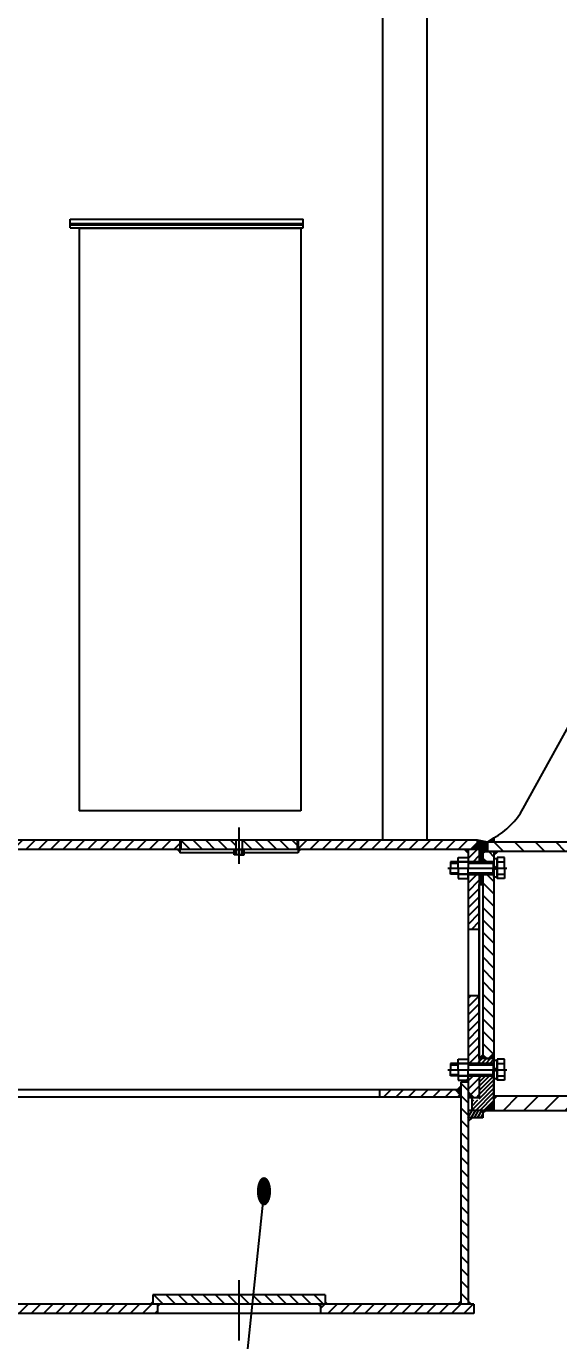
# Model space of a CAD drawing. Header units: millimetres. Extents: x 0 to 42000, y 0 to 29700.
# Drawn here: x 9662 to 11490, y 10011 to 14523 of the extents above; entities that cross this region are included whole.
import ezdxf
from ezdxf.enums import TextEntityAlignment as Align

# ---------------------------------------------------------------- set-up
doc = ezdxf.new("R2010")
doc.units = ezdxf.units.MM
doc.header["$LTSCALE"] = 1000
doc.linetypes.add('G', pattern=[2, 1.25, -0.25, 0.25, -0.25])
for name, color, linetype in [('01', 7, 'Continuous'), ('02', 1, 'Continuous'), ('05', 142, 'G'), ('08', 1, 'Continuous')]:
    doc.layers.add(name, color=color, linetype=linetype)
doc.styles.get("Standard").update_dxf_attribs({"font": 'isocp', "width": 0.707, "bigfont": 'intecad.shx'})
doc.dimstyles.new('INTE', dxfattribs={"dimscale": 100, "dimtxt": 3.5, "dimasz": 3, "dimexe": 3, "dimexo": 0, "dimgap": 1, "dimtad": 1, "dimdec": 0, "dimdsep": 46, "dimtxsty": 'Standard', "dimcen": 0, "dimclrd": 1, "dimclre": 1, "dimclrt": 3, "dimaunit": 1, "dimadec": 0, "dimazin": 0, "dimtfac": 1, "dimtdec": 0, "dimtmove": 0, "dimatfit": 0, "dimfxl": 1, "dimarcsym": 0})
pattern_1 = [(45, (-8385.84, 609.702), (-21.213203, 21.213203), [])]
pattern_2 = [(135, (-8385.84, 609.702), (-21.213203, -21.213203), [])]
pattern_3 = [(315, (9137.6085, 4166.072), (3.535534, 3.535534), []), (45, (9137.6085, 4166.072), (-3.535534, 3.535534), [])]

# ---------------------------------------------------------------- blocks, each defined once
blk = doc.blocks.new('*U581')
at = {"layer": '01'}
for p, q in [((-18, 0), (-18, 16.5)), ((-18, 16.5), (0, 16.5)), ((-18, 10), (0, 10)), ((0, 16.5), (0, 0)), ((0, -16.5), (0, 0)), ((-18, 0), (-18, -16.5)), ((-18, -10), (0, -10)), ((-18, -16.5), (0, -16.5))]:
    blk.add_line(p, q, dxfattribs=at)
at = {"layer": '05'}
blk.add_line((-19.1, 0), (1.1, 0), dxfattribs=at)
blk = doc.blocks.new('*U582')
at = {"layer": '01'}
for p, q in [((-34, 0), (-34, 36)), ((-34, 36), (0, 36)), ((-34, 21), (0, 21)), ((0, 36), (0, 0)), ((0, -36), (0, 0)), ((-34, 0), (-34, -36)), ((-34, -21), (0, -21)), ((-34, -36), (0, -36))]:
    blk.add_line(p, q, dxfattribs=at)
at = {"layer": '05'}
blk.add_line((-35.1, 0), (1.1, 0), dxfattribs=at)
blk = doc.blocks.new('*U583')
at = {"layer": '01'}
for p, q in [((-31.7, 10.5), (-31.7, 0)), ((0, 10.5), (-31.7, 10.5)), ((-31.7, 0), (0, 0)), ((0, 0), (-6.1, 10.5)), ((0, 10.5), (6.1, 0)), ((0, 10.5), (31.7, 10.5)), ((31.7, 0), (0, 0)), ((31.7, 10.5), (31.7, 0))]:
    blk.add_line(p, q, dxfattribs=at)
at = {"layer": '05'}
blk.add_line((0, 12.6), (0, -2.1), dxfattribs=at)
blk = doc.blocks.new('*D667')
at = {"layer": '08', "color": 1, "lineweight": -2}
for p, q in [((14727.5, 19784.8), (4430.5, 19784.8)), ((4730.5, 19484.8), (4730.5, 7640.5)), ((14267, 7340.5), (4430.5, 7340.5))]:
    blk.add_line(p, q, dxfattribs=at)
at = {"layer": '08', "color": 1}
for points in [[(4680.5, 19484.8), (4780.5, 19484.8), (4730.5, 19784.8)], [(4680.5, 7640.5), (4780.5, 7640.5), (4730.5, 7340.5)]]:
    blk.add_solid(points, dxfattribs=at)
at = {"layer": 'DEFPOINTS', "color": 0}
for p in [(14727.5, 19784.8), (4730.5, 7340.5), (14267, 7340.5)]:
    blk.add_point(p, dxfattribs=at)
at = {"layer": '08', "color": 3, "insert": (4455.4, 13562.6), "char_height": 350, "attachment_point": 5, "rotation": 90}
blk.add_mtext('12444', dxfattribs=at)
blk = doc.blocks.new('*D671')
at = {"layer": '08', "color": 1, "lineweight": -2}
for p, q in [((11319.3, 15645.3), (5309, 15645.3)), ((5609, 15345.3), (5609, 7640.5)), ((8390.5, 7340.5), (5309, 7340.5))]:
    blk.add_line(p, q, dxfattribs=at)
at = {"layer": '08', "color": 1}
for points in [[(5559, 15345.3), (5659, 15345.3), (5609, 15645.3)], [(5559, 7640.5), (5659, 7640.5), (5609, 7340.5)]]:
    blk.add_solid(points, dxfattribs=at)
at = {"layer": 'DEFPOINTS', "color": 0}
for p in [(11319.3, 15645.3), (5609, 7340.5), (8390.5, 7340.5)]:
    blk.add_point(p, dxfattribs=at)
at = {"layer": '08', "color": 3, "insert": (5334, 11492.9), "char_height": 350, "attachment_point": 5, "rotation": 90}
blk.add_mtext('8305', dxfattribs=at)
blk = doc.blocks.new('*D678')
at = {"layer": '08', "color": 1, "lineweight": -2}
for p, q in [((6849.2, 11679), (6849.2, 21558.3)), ((16398.8, 20688.4), (16398.8, 21558.3)), ((7149.2, 21258.3), (16098.8, 21258.3))]:
    blk.add_line(p, q, dxfattribs=at)
at = {"layer": '08', "color": 1}
for points in [[(7149.2, 21308.3), (7149.2, 21208.3), (6849.2, 21258.3)], [(16098.8, 21308.3), (16098.8, 21208.3), (16398.8, 21258.3)]]:
    blk.add_solid(points, dxfattribs=at)
at = {"layer": 'DEFPOINTS', "color": 0}
for p in [(16398.8, 21258.3), (16398.8, 20688.4), (6849.2, 11679)]:
    blk.add_point(p, dxfattribs=at)
at = {"layer": '08', "color": 3, "insert": (11624, 21533.3), "char_height": 350, "attachment_point": 5}
blk.add_mtext('9550', dxfattribs=at)

msp = doc.modelspace()

# ---------------------------------------------------------------- hatches: boundary and pattern name
for points in [[(10181.2, 11697.4), (10189.2, 11697.4), (10189.2, 11689.4)], [(10595.2, 11697.4), (10595.2, 11689.4), (10603.2, 11697.4)], [(11179.2, 11697.4), (11166.2, 11697.4), (11179.2, 11684.4)], [(11211.2, 11716.4), (11192.2, 11697.4), (11211.2, 11697.4)], [(11154.2, 10884.9), (11141.2, 10871.9), (11135.2, 10871.9), (11154.2, 10852.9)], [(11179.2, 10898.4), (11179.2, 10911.4), (11166.2, 10898.4)], [(11198.2, 10846.4), (11179.2, 10865.4), (11179.2, 10841.4), (11184.2, 10846.4)], [(10096.2, 10144.4), (10088.2, 10136.4), (10096.2, 10136.4)], [(10112.7, 10136.4), (10120.7, 10136.4), (10112.7, 10128.4)], [(10671.7, 10128.4), (10671.7, 10136.4), (10663.7, 10136.4)], [(10688.2, 10144.4), (10696.2, 10136.4), (10688.2, 10136.4)], [(11154.2, 10146.4), (11154.2, 10136.4), (11144.2, 10136.4)], [(11189.2, 10136.4), (11179.2, 10146.4), (11179.2, 10136.4)]]:
    msp.add_hatch(color=256).paths.add_polyline_path(points)
at = {"layer": '01'}
msp.add_hatch(color=256, dxfattribs=at).paths.add_polyline_path([(11245.8, 11715.5), (11245.8, 11722.5), (11211.2, 11729.4), (11211.2, 11697.4), (11217.2, 11697.4), (11217.2, 11690.5), (11220.8, 11690.5)])
h = msp.add_hatch(color=256, dxfattribs=at)
h.paths.add_polyline_path([(11192.7, 10776.5), (11179.2, 10776.5), (11179.2, 10763.7)])
h.paths.add_polyline_path([(11240.4, 10801.5), (11235.8, 10801.5), (11229.2, 10801.5), (11229.2, 10792.8)])
at = {"layer": '02', "linetype": 'Continuous'}
h = msp.add_hatch(dxfattribs=at)
h.set_pattern_fill('_USER', color=1, scale=5, angle=315, style=0, double=1, pattern_type=0)
h.set_pattern_definition(pattern_3)
h.paths.add_polyline_path([(11245.8, 11690.5), (11245.8, 11715.5), (11220.8, 11690.5), (11229.8, 11690.5), (11229.8, 11684.5), (11235.8, 11690.5)])
h.paths.add_polyline_path([(11245.8, 11722.5), (11267.8, 11722.5), (11267.8, 11737.5)])
at = {"layer": '02'}
h = msp.add_hatch(dxfattribs=at)
h.set_pattern_fill('_USER', color=256, scale=30, angle=45, style=0, pattern_type=0)
h.set_pattern_definition(pattern_1)
h.paths.add_polyline_path([(10189.2, 11697.4), (10189.2, 11729.4), (7941.2, 11729.4), (7941.2, 11697.4)])
h = msp.add_hatch(dxfattribs=at)
h.set_pattern_fill('_USER', color=256, scale=30, angle=135, style=0, pattern_type=0)
h.set_pattern_definition(pattern_2)
h.paths.add_polyline_path([(10592.2, 11697.4), (10592.2, 11729.4), (10403.2, 11729.4), (10403.2, 11697.4)])
h.paths.add_polyline_path([(10381.2, 11729.4), (10192.2, 11729.4), (10192.2, 11697.4), (10381.2, 11697.4)])
h = msp.add_hatch(dxfattribs=at)
h.set_pattern_fill('_USER', color=256, scale=30, angle=45, style=0, pattern_type=0)
h.set_pattern_definition(pattern_1)
h.paths.add_polyline_path([(11211.2, 11716.4), (11211.2, 11729.4), (10595.2, 11729.4), (10595.2, 11697.4), (11192.2, 11697.4)])
at = {"layer": '02', "linetype": 'Continuous'}
h = msp.add_hatch(dxfattribs=at)
h.set_pattern_fill('_USER', color=1, scale=20, angle=45, style=0, pattern_type=0)
h.set_pattern_definition([(45, (3271.378, -9054.068), (-14.142136, 14.142136), [])])
h.paths.add_polyline_path([(11217.2, 11697.4), (11179.2, 11697.4), (11179.2, 11654.9), (11217.2, 11654.9)])
h.paths.add_polyline_path([(11179.2, 11424), (11217.2, 11424), (11217.2, 11611.9), (11179.2, 11611.9)])
h.paths.add_polyline_path([(11217.2, 11196), (11179.2, 11196), (11179.2, 10962.9), (11217.2, 10962.9)])
h.paths.add_polyline_path([(11217.2, 10919.9), (11179.2, 10919.9), (11179.2, 10865.4), (11198.2, 10846.4), (11217.2, 10846.4)])
h = msp.add_hatch(dxfattribs=at)
h.set_pattern_fill('ANGLE', color=1, style=0)
h.set_pattern_definition([(0, (3271.378, -9054.068), (0, 6.985), [5.08, -1.905]), (90, (3271.378, -9054.068), (-6.985, 4e-16), [5.08, -1.905])])
h.paths.add_polyline_path([(11229.8, 11690.5), (11217.2, 11690.5), (11217.2, 11654.9), (11229.8, 11654.9)])
h.paths.add_polyline_path([(11217.2, 11576.5), (11229.8, 11576.5), (11229.8, 11611.9), (11217.2, 11611.9)])
at = {"layer": '02'}
h = msp.add_hatch(dxfattribs=at)
h.set_pattern_fill('_USER', color=256, scale=30, angle=135, style=0, pattern_type=0)
h.set_pattern_definition([(135, (3271.378, -9054.068), (-21.213203, -21.213203), [])])
h.paths.add_polyline_path([(11229.8, 10992.5), (11242.8, 10979.5), (11248.8, 10979.5), (11267.8, 10998.5), (11267.8, 11310), (11229.8, 11310)])
h.paths.add_polyline_path([(11229.8, 11310), (11267.8, 11310), (11267.8, 11611.9), (11229.8, 11611.9), (11229.8, 11576.5)])
h.paths.add_polyline_path([(11267.8, 11690.5), (11235.8, 11690.5), (11229.8, 11684.5), (11229.8, 11654.9), (11267.8, 11654.9)])
at = {"layer": '02', "linetype": 'Continuous'}
h = msp.add_hatch(dxfattribs=at)
h.set_pattern_fill('_USER', color=1, scale=50, angle=315, style=0, pattern_type=0)
h.set_pattern_definition([(315, (9137.61, 4166.07), (35.35534, 35.35534), [])])
h.paths.add_polyline_path([(11245.8, 11722.5), (11245.8, 11690.5), (11800.8, 11690.5), (11800.8, 11722.5)])
h.paths.add_polyline_path([(12502.8, 11690.5), (12484.3, 11722.5), (11800.8, 11722.5), (11800.8, 11690.5)])
h = msp.add_hatch(dxfattribs=at)
h.set_pattern_fill('_USER', color=1, scale=3, angle=315, style=0, double=1, pattern_type=0)
h.set_pattern_definition([(315, (9137.6085, 4166.0718), (2.1213203, 2.1213203), []), (45, (9137.6085, 4166.0718), (-2.1213203, 2.1213203), [])])
h.paths.add_polyline_path([(11267.8, 11690.5), (11267.8, 11677.5), (11280.8, 11690.5)])
h = msp.add_hatch(dxfattribs=at)
h.set_pattern_fill('_USER', color=1, scale=10, angle=45, style=0, pattern_type=0)
h.set_pattern_definition([(45, (3271.378, -9054.068), (-7.071068, 7.071068), [])])
h.paths.add_polyline_path([(11217.2, 10837.4), (11191.8, 10837.4), (11191.8, 10801.5), (11235.8, 10801.5), (11267.8, 10833.5), (11267.8, 10851.5), (11267.8, 10919.9), (11217.2, 10919.9)])
h.paths.add_polyline_path([(11267.8, 10962.9), (11267.8, 10979.5), (11217.2, 10979.5), (11217.2, 10962.9)])
h = msp.add_hatch(dxfattribs=at)
h.set_pattern_fill('_USER', color=1, scale=5, angle=315, style=0, double=1, pattern_type=0)
h.set_pattern_definition(pattern_3)
h.paths.add_polyline_path([(11229.8, 10992.5), (11216.8, 10979.5), (11242.8, 10979.5)])
h = msp.add_hatch(dxfattribs=at)
h.set_pattern_fill('_USER', color=1, scale=5, angle=315, style=0, double=1, pattern_type=0)
h.set_pattern_definition(pattern_3)
h.paths.add_polyline_path([(11248.8, 10979.5), (11267.8, 10979.5), (11267.8, 10998.5)])
at = {"layer": '02'}
h = msp.add_hatch(dxfattribs=at)
h.set_pattern_fill('_USER', color=256, scale=30, angle=135, style=0, pattern_type=0)
h.set_pattern_definition(pattern_2)
h.paths.add_polyline_path([(11154.2, 10136.4), (11179.2, 10136.4), (11179.2, 10898.4), (11154.2, 10898.4)])
h = msp.add_hatch(dxfattribs=at)
h.set_pattern_fill('_USER', color=256, scale=30, angle=45, style=0, pattern_type=0)
h.set_pattern_definition(pattern_1)
h.paths.add_polyline_path([(11135.2, 10871.9), (10874.2, 10871.9), (10874.2, 10846.9), (11154.2, 10846.9), (11154.2, 10852.9)])
at = {"layer": '02', "linetype": 'Continuous'}
h = msp.add_hatch(dxfattribs=at)
h.set_pattern_fill('_USER', color=1, scale=5, angle=315, style=0, double=1, pattern_type=0)
h.set_pattern_definition(pattern_3)
h.paths.add_polyline_path([(11235.8, 10801.5), (11267.8, 10801.5), (11267.8, 10833.5)])
h = msp.add_hatch(dxfattribs=at)
h.set_pattern_fill('_USER', color=1, scale=50, angle=45, style=0, pattern_type=0)
h.set_pattern_definition([(45, (9121.654, 5016.96), (-35.35534, 35.35534), [])])
h.paths.add_polyline_path([(11267.8, 10851.5), (11267.8, 10833.5), (11267.8, 10801.5), (11622.8, 10801.5), (11622.8, 10851.5)])
h.paths.add_polyline_path([(12232.8, 10851.5), (12232.8, 10801.5), (12789, 10801.5, -0.017058), (12767.4, 10851.5)])
h.paths.add_polyline_path([(12767.4, 10851.5, 0.017058), (12789, 10801.5), (12917.2, 10801.5), (12917.2, 10851.5)])
h.paths.add_polyline_path([(13018.8, 10851.5), (13018.8, 10801.5), (13072.8, 10801.5), (13072.8, 10851.5)])
h.paths.add_polyline_path([(13948.8, 10851.5), (13948.8, 10801.5), (14232.6, 10801.5, 0.017058), (14254.2, 10851.5)])
h.paths.add_polyline_path([(14254.2, 10851.5, -0.017058), (14232.6, 10801.5), (15569.7, 10801.5, -0.014877), (15547.8, 10851.5)])
h.paths.add_polyline_path([(15660.6, 10801.5), (15660.6, 10851.5), (15547.8, 10851.5, 0.014877), (15569.7, 10801.5)])
h.paths.add_polyline_path([(17137.1, 10851.5), (17137.1, 10801.5), (17227.9, 10801.5, 0.014877), (17249.8, 10851.5)])
h.paths.add_polyline_path([(17249.8, 10851.5, -0.014877), (17227.9, 10801.5), (18848.8, 10801.5), (18848.8, 10851.5)])
h.paths.add_polyline_path([(19724.8, 10801.5), (19778.8, 10801.5), (19778.8, 10851.5), (19724.8, 10851.5)])
h.paths.add_polyline_path([(20132.8, 10801.5), (20132.8, 10851.5), (19880.4, 10851.5), (19880.4, 10801.5)])
h = msp.add_hatch(dxfattribs=at)
h.set_pattern_fill('LINE', color=1, scale=3, angle=60, style=0)
h.set_pattern_definition([(60, (4611.862, 3383.963), (-8.248892, 4.7625), [])])
h.paths.add_polyline_path([(11179.2, 10801.5), (11179.2, 10776.5), (11229.2, 10776.5), (11229.2, 10801.5)])
at = {"layer": '02'}
h = msp.add_hatch(dxfattribs=at)
h.set_pattern_fill('_USER', color=256, scale=30, angle=135, style=0, pattern_type=0)
h.set_pattern_definition(pattern_2)
h.paths.add_polyline_path([(10688.2, 10168.4), (10392.2, 10168.4), (10392.2, 10136.4), (10688.2, 10136.4)])
h.paths.add_polyline_path([(10096.2, 10168.4), (10096.2, 10136.4), (10392.2, 10136.4), (10392.2, 10168.4)])
h = msp.add_hatch(dxfattribs=at)
h.set_pattern_fill('_USER', color=256, scale=30, angle=45, style=0, pattern_type=0)
h.set_pattern_definition(pattern_1)
h.paths.add_polyline_path([(11198.2, 10136.4), (10671.7, 10136.4), (10671.7, 10104.4), (11198.2, 10104.4)])
h.paths.add_polyline_path([(10112.7, 10104.4), (10112.7, 10136.4), (9299.7, 10136.4), (9299.7, 10104.4)])
h.paths.add_polyline_path([(8702.7, 10136.4), (8702.7, 10104.4), (9299.7, 10104.4), (9299.7, 10136.4)])

# ---------------------------------------------------------------- linework, layer by layer
for p, q in [((11192.2, 11697.4), (6849.2, 11697.4)), ((11211.2, 11729.4), (6861.2, 11729.4)), ((10189.2, 11689.4), (10181.2, 11697.4)), ((10189.2, 11729.4), (10189.2, 11685.4)), ((10192.2, 11729.4), (10192.2, 11697.4)), ((10381.2, 11729.4), (10381.2, 11697.4)), ((10403.2, 11729.4), (10403.2, 11697.4)), ((10592.2, 11729.4), (10592.2, 11697.4)), ((10595.2, 11729.4), (10595.2, 11685.4)), ((10595.2, 11689.4), (10603.2, 11697.4)), ((11166.2, 11697.4), (11179.2, 11684.4)), ((11179.2, 11697.4), (11179.2, 11654.4)), ((11217.2, 11697.4), (11179.2, 11697.4)), ((11211.2, 11716.4), (11192.2, 11697.4)), ((11211.2, 11697.4), (11211.2, 11729.4)), ((11217.2, 11697.4), (11217.2, 11654.4)), ((10375.7, 11685.4), (10189.2, 11685.4)), ((10595.2, 11685.4), (10408.7, 11685.4)), ((11179.2, 11654.9), (11267.8, 11654.9)), ((11179.2, 11612.4), (11179.2, 10962.4)), ((11179.2, 11611.9), (11267.8, 11611.9)), ((11217.2, 11612.4), (11217.2, 10962.4)), ((11267.8, 10979.5), (11217.2, 10979.5)), ((11267.8, 10833.5), (11267.8, 10979.5)), ((11179.2, 10962.9), (11267.8, 10962.9)), ((11179.2, 10962.9), (11267.8, 10962.9)), ((11179.2, 10920.4), (11179.2, 10136.4)), ((11179.2, 10919.9), (11267.8, 10919.9)), ((11179.2, 10919.9), (11267.8, 10919.9)), ((11217.2, 10920.4), (11217.2, 10846.2)), ((11141.2, 10871.9), (11154.2, 10884.9)), ((11154.2, 10898.4), (11154.2, 10136.4)), ((11179.2, 10898.4), (11154.2, 10898.4)), ((11166.2, 10898.4), (11179.2, 10911.4)), ((11154.2, 10846.9), (9604.2, 10846.9)), ((11141.2, 10871.9), (9617.2, 10871.9)), ((10874.2, 10871.9), (10874.2, 10846.9)), ((11154.2, 10852.9), (11135.2, 10871.9)), ((11198.2, 10846.4), (11179.2, 10865.4)), ((11179.2, 10841.4), (11184.2, 10846.4)), ((11184.2, 10846.4), (11217.2, 10846.4)), ((11191.8, 10846.2), (11191.8, 10801.5)), ((11235.8, 10801.5), (11267.8, 10833.5)), ((11235.8, 10801.5), (11179.2, 10801.5)), ((11229.2, 10801.5), (11229.2, 10776.5)), ((11229.2, 10776.5), (11179.2, 10776.5)), ((10688.2, 10168.4), (10096.2, 10168.4)), ((10096.2, 10168.4), (10096.2, 10136.4)), ((10688.2, 10168.4), (10688.2, 10136.4)), ((11198.2, 10136.4), (6874.2, 10136.4)), ((10088.2, 10136.4), (10096.2, 10144.4)), ((10112.7, 10136.4), (10112.7, 10104.4)), ((10120.7, 10136.4), (10112.7, 10128.4)), ((10663.7, 10136.4), (10671.7, 10128.4)), ((10671.7, 10136.4), (10671.7, 10104.4)), ((10696.2, 10136.4), (10688.2, 10144.4)), ((11154.2, 10146.4), (11144.2, 10136.4)), ((11179.2, 10146.4), (11189.2, 10136.4)), ((11198.2, 10136.4), (11198.2, 10104.4)), ((11198.2, 10104.4), (6874.2, 10104.4))]:
    msp.add_line(p, q)
msp.add_lwpolyline([(10375.7, 11679.4), (10375.7, 11697.4), (10392.2, 11697.4), (10408.7, 11697.4), (10408.7, 11679.4), (10392.2, 11679.4)], close=True)
at = {"layer": '01', "color": 7, "linetype": 'Continuous'}
for p, q in [((10886.7, 11729.4), (10886.7, 15428.4)), ((11038.7, 11729.4), (11038.7, 15065.4)), ((9812.3, 13860.4), (10612.3, 13860.4)), ((9812.3, 13831.4), (9812.3, 13860.4)), ((10612.3, 13831.4), (10612.3, 13860.4)), ((9812.3, 13846.2), (10612.3, 13846.2)), ((9812.3, 13841.9), (10612.3, 13841.9)), ((9812.3, 13831.4), (10612.3, 13831.4)), ((9843, 13829.4), (9843, 11829.4)), ((10605, 13829.4), (9843, 13829.4)), ((10605, 13829.4), (10605, 11829.4)), ((10605, 11829.4), (9843, 11829.4)), ((11267.8, 11737.5), (11267.8, 11722.5)), ((10923, 11729.4), (7183, 11729.4)), ((11038.7, 11729.4), (10886.7, 11729.4)), ((11267.8, 11690.5), (11267.8, 10851.5)), ((11217.2, 10979.5), (11217.2, 10962.4)), ((11217.2, 10920.4), (11217.2, 10846.2)), ((11267.8, 10851.5), (12105.8, 10851.5))]:
    msp.add_line(p, q, dxfattribs=at)
at = {"layer": '01'}
for p, q in [((11367.9, 11837.4), (11578.4, 12219.1)), ((11267.8, 11737.5), (11267.8, 11722.5)), ((11245.8, 11722.5), (11211.2, 11729.4)), ((11229.8, 11690.5), (11217.2, 11690.5)), ((11217.2, 11690.5), (11217.2, 11654.4)), ((11235.8, 11690.5), (11229.8, 11684.5)), ((11229.8, 11654.4), (11229.8, 11690.5)), ((11235.8, 11690.5), (11267.8, 11690.5)), ((12484.3, 11722.5), (11245.8, 11722.5)), ((11245.8, 11722.5), (11245.8, 11690.5)), ((12502.8, 11690.5), (11245.8, 11690.5)), ((11267.8, 11690.5), (11267.8, 10998.5)), ((11267.8, 11654.4), (11118.3, 11654.4)), ((11118.3, 11654.4), (11118.3, 11633.4)), ((11229.8, 11684.5), (11229.8, 11654.4)), ((11264.8, 11654.4), (11264.8, 11633.4)), ((11304.3, 11669.4), (11278.3, 11669.4)), ((11278.3, 11669.4), (11278.3, 11633.4)), ((11278.3, 11654.4), (11304.3, 11654.4)), ((11304.3, 11633.4), (11304.3, 11669.4)), ((11118.3, 11612.4), (11118.3, 11633.4)), ((11267.8, 11612.4), (11118.3, 11612.4)), ((11217.2, 11612.4), (11217.2, 11576.5)), ((11229.8, 11612.4), (11229.8, 10992.5)), ((11229.8, 11576.5), (11229.8, 11612.4)), ((11264.8, 11612.4), (11264.8, 11633.4)), ((11278.3, 11597.3), (11278.3, 11633.4)), ((11278.3, 11612.4), (11304.3, 11612.4)), ((11304.3, 11597.3), (11278.3, 11597.3)), ((11304.3, 11633.4), (11304.3, 11597.3)), ((11217.2, 11576.5), (11229.8, 11576.5)), ((11179.2, 11424), (11217.2, 11424)), ((11179.2, 11196), (11217.2, 11196)), ((11229.8, 10992.5), (11242.8, 10979.5)), ((11242.8, 10979.5), (11248.8, 10979.5)), ((11248.8, 10979.5), (11267.8, 10998.5)), ((11304.3, 10977.4), (11278.3, 10977.4)), ((11278.3, 10977.4), (11278.3, 10941.4)), ((11304.3, 10941.4), (11304.3, 10977.4)), ((11267.8, 10962.4), (11118.3, 10962.4)), ((11118.3, 10962.4), (11118.3, 10941.4)), ((11118.3, 10920.4), (11118.3, 10941.4)), ((11267.8, 10920.4), (11118.3, 10920.4)), ((11264.8, 10962.4), (11264.8, 10941.4)), ((11264.8, 10920.4), (11264.8, 10941.4)), ((11278.3, 10962.4), (11304.3, 10962.4)), ((11278.3, 10905.3), (11278.3, 10941.4)), ((11278.3, 10920.4), (11304.3, 10920.4)), ((11304.3, 10941.4), (11304.3, 10905.3)), ((11304.3, 10905.3), (11278.3, 10905.3)), ((11191.8, 10846.2), (11217.2, 10846.2)), ((11267.8, 10851.5), (12923.8, 10851.5)), ((11267.8, 10851.5), (11267.8, 10801.5)), ((11229.2, 10792.8), (11240.4, 10801.5)), ((11267.8, 10801.5), (12923.8, 10801.5)), ((11192.7, 10776.5), (11179.2, 10763.7))]:
    msp.add_line(p, q, dxfattribs=at)
msp.add_arc((11145.5, 11960.1), 254, 298.7848, 331.1283, dxfattribs=at)
at = {"layer": '02', "color": 1, "linetype": 'Continuous'}
for p, q in [((11245.8, 11722.5), (11267.8, 11737.5)), ((11220.8, 11690.5), (11245.8, 11715.5)), ((11267.7, 11677.5), (11280.8, 11690.5)), ((11217.2, 10979.5), (11217.2, 11576.5)), ((11217.2, 10979.5), (11230, 10992.3)), ((11235.8, 10801.5), (11267.8, 10801.5))]:
    msp.add_line(p, q, dxfattribs=at)
at = {"layer": '02'}
for p, q in [((11118.3, 11650.2), (11145.2, 11650.2)), ((11179.2, 11650.2), (11264.8, 11650.2)), ((11118.3, 11616.6), (11145.2, 11616.6)), ((11179.2, 11616.6), (11264.8, 11616.6)), ((11118.3, 10958.2), (11145.2, 10958.2)), ((11118.3, 10924.6), (11145.2, 10924.6)), ((11179.2, 10958.2), (11264.8, 10958.2)), ((11179.2, 10924.6), (11264.8, 10924.6)), ((10478, 10519.4), (9943.7, 5427.6))]:
    msp.add_line(p, q, dxfattribs=at)
at = {"layer": '05'}
for p, q in [((10392.2, 11772.6), (10392.2, 11647.8)), ((11109.2, 11633.4), (11267.2, 11633.4)), ((11150.1, 11633.4), (11312.4, 11633.4)), ((11109.2, 10941.4), (11267.2, 10941.4)), ((11129.2, 10941.4), (11267.2, 10941.4)), ((11150.1, 10941.4), (11312.4, 10941.4)), ((10392.2, 10219.2), (10392.2, 10011.6))]:
    msp.add_line(p, q, dxfattribs=at)

# ---------------------------------------------------------------- block references
at = {"rotation": 90}
msp.add_blockref('*U581', (10392.2, 11697.4), dxfattribs=at)
at = {"layer": '01'}
for p in [(11179.2, 11633.4), (11179.2, 10941.4)]:
    msp.add_blockref('*U582', p, dxfattribs=at)
at = {"layer": '01', "rotation": 270}
for p in [(11267.8, 11633.4), (11267.8, 10941.4)]:
    msp.add_blockref('*U583', p, dxfattribs=at)

# ---------------------------------------------------------------- texts
at = {"layer": '02', "width": 0.954386}
msp.add_text('●', height=90, dxfattribs=at).set_placement((10451, 10474.4), (10505, 10474.4), align=Align.FIT)

# ---------------------------------------------------------------- dimensions: what is measured, and where the dimension line sits
at = {"layer": '08'}
dim = msp.add_linear_dim(base=(16398.8, 21258.3), p1=(6849.2, 11679), p2=(16398.8, 20688.4), dimstyle='INTE', dxfattribs=at)
dim.commit()
dim.dimension.update_dxf_attribs({"geometry": '*D678', "text_midpoint": (11624, 21533.3)})
for base, p1, p2, picture, middle in [((4730.5, 7340.5), (14727.5, 19784.8), (14267, 7340.5), '*D667', (4455.4, 13562.6)), ((5609, 7340.5), (11319.3, 15645.3), (8390.5, 7340.5), '*D671', (5334, 11492.9))]:
    dim = msp.add_linear_dim(base=base, p1=p1, p2=p2, angle=90, dimstyle='INTE', dxfattribs=at)
    dim.commit()
    dim.dimension.update_dxf_attribs({"geometry": picture, "text_midpoint": middle})

doc.saveas('drawing.dxf')
